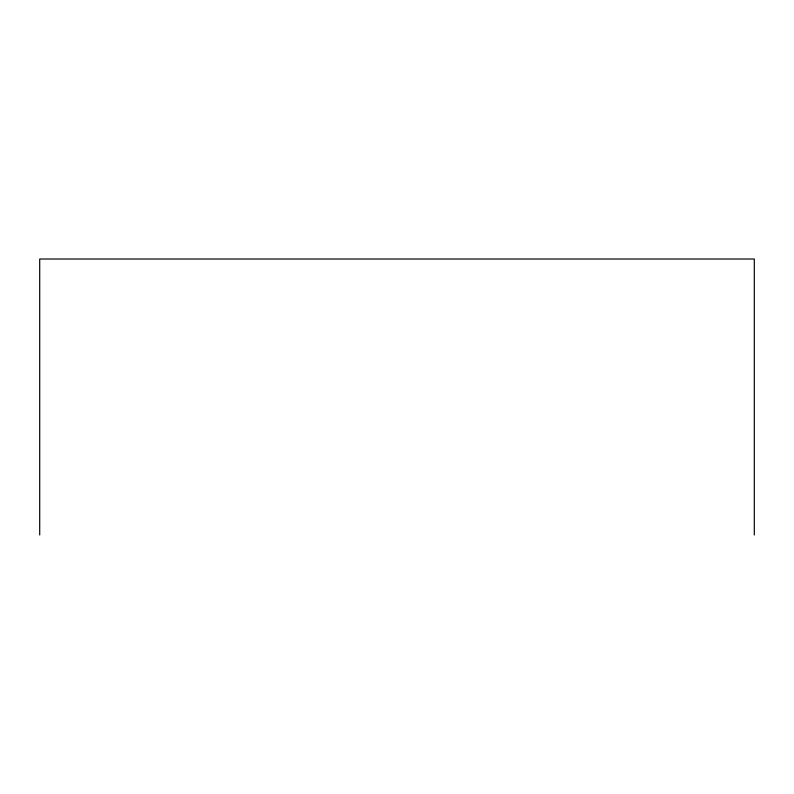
<?xml version="1.0" encoding="UTF-8"?>
<svg xmlns="http://www.w3.org/2000/svg" width="794" height="794" viewBox="0 0 794 794"><rect width="100%" height="100%" fill="white"/><g stroke="black" fill="none" stroke-linecap="round" stroke-linejoin="round"><path stroke-width="1.19" d="M754.3 534.987L754.3 259.013L39.7 259.013L39.7 534.987"/></g></svg>
